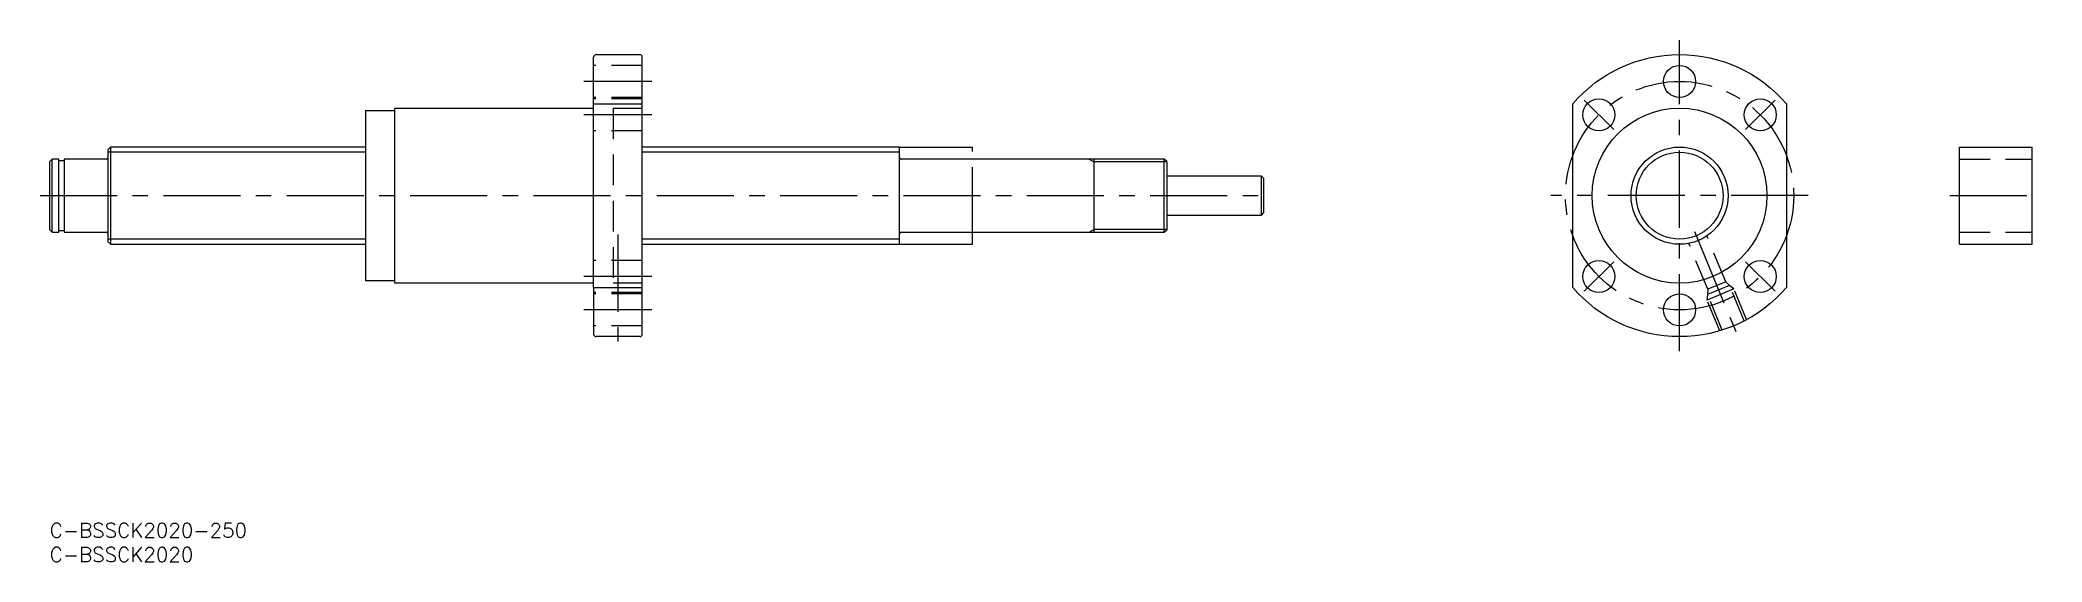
# Model space of a CAD drawing. Extents: x -2 to 410, y -8 to 99.
import ezdxf

# ---------------------------------------------------------------- set-up
doc = ezdxf.new("R2010")
doc.units = 0
doc.header["$LTSCALE"] = 0.5
for name, pattern in [('CENTER', [50.8, 31.75, -6.35, 6.35, -6.35]), ('DASHED', [19.05, 12.7, -6.35]), ('PHANTOM', [63.5, 31.75, -6.35, 6.35, -6.35, 6.35, -6.35])]:
    doc.linetypes.add(name, pattern=pattern)
doc.layers.get('0').update_dxf_attribs({"linetype": 'CONTINUOUS'})
doc.layers.add('CENTER', color=1, linetype='CENTER')
doc.styles.get("Standard").update_dxf_attribs({"font": 'txt.shx', "height": 3, "bigfont": 'bigfont.shx'})

# ---------------------------------------------------------------- blocks, each defined once
blk = doc.blocks.new('*U32')
at = {"color": 7, "linetype": 'CONTINUOUS'}
blk.add_text('C-BSSCK2020-250', height=3, dxfattribs=at).set_placement((0, -3))
blk = doc.blocks.new('*U33')
at = {"color": 7, "linetype": 'CONTINUOUS'}
blk.add_text('C-BSSCK2020', height=3, dxfattribs=at).set_placement((0, -8))

msp = doc.modelspace()

# ---------------------------------------------------------------- linework, layer by layer
at = {"color": 7, "linetype": 'CONTINUOUS'}
for p, q in [((112, 86.23), (112, 95.84)), ((112.5, 96.34), (121.5, 96.34)), ((122, 38.84), (122, 95.84)), ((65, 84.84), (65, 49.84)), ((65, 84.84), (71, 84.84)), ((71, 85.04), (71, 49.64)), ((71.3, 85.34), (112, 85.34)), ((112, 48.45), (112, 86.23)), ((112, 86.23), (122, 86.23)), ((313.62, 48.45), (313.62, 86.23)), ((357.62, 86.23), (357.62, 48.45)), ((0.5, 74.84), (0, 74.34)), ((0, 60.34), (0, 74.34)), ((1.85, 74.84), (0.5, 74.84)), ((0.5, 59.84), (0.5, 74.84)), ((1.85, 59.84), (1.85, 74.84)), ((3, 74.49), (1.85, 74.49)), ((11.7, 74.84), (3, 74.84)), ((3, 74.84), (3, 59.84)), ((12.5, 77.34), (12, 76.84)), ((12, 57.84), (12, 76.84)), ((12.5, 77.34), (12.5, 57.34)), ((65, 77.34), (12.5, 77.34)), ((175, 77.34), (122, 77.34)), ((175, 57.34), (175, 77.34)), ((229.5, 74.84), (175.3, 74.84)), ((215, 74.84), (215, 59.84)), ((230, 74.34), (229.5, 74.84)), ((229.5, 59.84), (229.5, 74.84)), ((230, 74.34), (230, 60.34)), ((393.24, 57.34), (393.24, 77.34)), ((393.24, 77.34), (408.24, 77.34)), ((408.24, 57.34), (408.24, 77.34)), ((249.5, 71.34), (230, 71.34)), ((250, 70.84), (249.5, 71.34)), ((249.5, 63.34), (249.5, 71.34)), ((250, 63.84), (250, 70.84)), ((230, 63.34), (249.5, 63.34)), ((249.5, 63.34), (250, 63.84)), ((0, 60.34), (0.5, 59.84)), ((0.5, 59.84), (1.85, 59.84)), ((1.85, 60.19), (3, 60.19)), ((3, 59.84), (11.7, 59.84)), ((12, 57.84), (12.5, 57.34)), ((175.3, 59.84), (229.5, 59.84)), ((229.5, 59.84), (230, 60.34)), ((12.5, 57.34), (65, 57.34)), ((122, 57.34), (175, 57.34)), ((393.24, 57.34), (408.24, 57.34)), ((71, 49.84), (65, 49.84)), ((112, 49.34), (71.3, 49.34)), ((112, 48.45), (112, 38.84)), ((112, 48.45), (122, 48.45)), ((121.5, 38.34), (112.5, 38.34))]:
    msp.add_line(p, q, dxfattribs=at)
at = {"color": 3, "linetype": 'DASHED'}
for p, q in [((122, 94.14), (112, 94.14)), ((122, 87.54), (112, 87.54)), ((122, 87.26), (112, 87.26)), ((116, 85.34), (116, 49.34)), ((116, 85.34), (122, 85.34)), ((122, 80.66), (112, 80.66)), ((393.24, 74.84), (408.24, 74.84)), ((345.12, 49.63), (341.22, 59.05)), ((393.24, 59.84), (408.24, 59.84)), ((122, 54.02), (112, 54.02)), ((341.43, 48.1), (337.52, 57.52)), ((345.12, 49.63), (341.43, 48.1)), ((345.12, 49.63), (345.93, 48.88)), ((122, 47.42), (112, 47.42)), ((122, 47.14), (112, 47.14)), ((122, 49.34), (116, 49.34)), ((346.81, 48.16), (341.27, 45.87)), ((341.27, 45.87), (341.41, 46.94)), ((343.89, 39.54), (341.27, 45.87)), ((345.93, 48.88), (341.39, 47)), ((341.43, 48.1), (341.39, 47)), ((344.41, 39.7), (341.39, 47)), ((348.95, 41.58), (345.93, 48.88)), ((346.81, 48.16), (345.95, 48.82)), ((349.43, 41.84), (346.81, 48.16)), ((122, 40.54), (112, 40.54))]:
    msp.add_line(p, q, dxfattribs=at)
at = {"color": 3, "linetype": 'CONTINUOUS'}
for p, q in [((65, 76.29), (12, 76.29)), ((175, 76.29), (122, 76.29)), ((214.06, 74.84), (215, 74.3)), ((230, 74.3), (215, 74.3)), ((65, 58.39), (12, 58.39)), ((175, 58.39), (122, 58.39)), ((214.06, 59.84), (215, 60.38)), ((230, 60.38), (215, 60.38))]:
    msp.add_line(p, q, dxfattribs=at)
at = {"color": 3, "linetype": 'PHANTOM'}
for p, q in [((175, 77.34), (190, 77.34)), ((190, 57.34), (190, 77.34)), ((175, 57.34), (190, 57.34))]:
    msp.add_line(p, q, dxfattribs=at)
at = {"color": 7, "linetype": 'CONTINUOUS'}
for centre, radius in [((335.62, 90.84), 3.3), ((319, 83.96), 3.3), ((352.24, 83.96), 3.3), ((335.62, 67.34), 18), ((335.62, 67.34), 8.95), ((319, 50.72), 3.3), ((352.24, 50.72), 3.3), ((335.62, 43.84), 3.3)]:
    msp.add_circle(centre, radius, dxfattribs=at)
at = {"color": 3, "linetype": 'CONTINUOUS'}
msp.add_circle((335.62, 67.34), 10, dxfattribs=at)
at = {"color": 7, "linetype": 'CONTINUOUS'}
for centre, radius, start, end in [((112.5, 95.84), 0.5, 90, 180), ((121.5, 95.84), 0.5, 0, 90), ((71.3, 85.04), 0.3, 90, 180), ((11.7, 75.14), 0.3, 270, 0), ((175.3, 75.14), 0.3, 180, 270), ((11.7, 59.54), 0.3, 0, 90), ((175.3, 59.54), 0.3, 90, 180), ((71.3, 49.64), 0.3, 180, 270), ((112.5, 38.84), 0.5, 180, 270), ((121.5, 38.84), 0.5, 270, 0)]:
    msp.add_arc(centre, radius, start, end, dxfattribs=at)
at = {"color": 7, "linetype": 'CONTINUOUS', "extrusion": (0, 0, -1)}
for start, end in [(40.6572, 139.3428), (220.6572, 319.3428)]:
    msp.add_arc((-335.62, 67.34), 29, start, end, dxfattribs=at)
at = {"layer": 'CENTER', "color": 1, "linetype": 'CENTER'}
for p, q in [((335.62, 35.34), (335.62, 99.34)), ((124, 90.84), (110, 90.84)), ((322.05, 80.92), (315.96, 87)), ((349.2, 80.92), (355.28, 87)), ((124, 83.96), (110, 83.96)), ((-2, 67.34), (252, 67.34)), ((362.12, 67.34), (309.12, 67.34)), ((391.24, 67.34), (410.24, 67.34)), ((117, 59.34), (117, 37.34)), ((338.68, 59.95), (347.48, 38.7)), ((322.05, 53.76), (315.96, 47.68)), ((349.2, 53.76), (355.28, 47.68)), ((124, 50.72), (110, 50.72)), ((124, 43.84), (110, 43.84))]:
    msp.add_line(p, q, dxfattribs=at)
msp.add_circle((335.62, 67.34), 23.5, dxfattribs=at)

# ---------------------------------------------------------------- block references
at = {"color": 7, "linetype": 'CONTINUOUS'}
for name in ['*U32', '*U33']:
    msp.add_blockref(name, (0, 0), dxfattribs=at)

doc.saveas('drawing.dxf')
